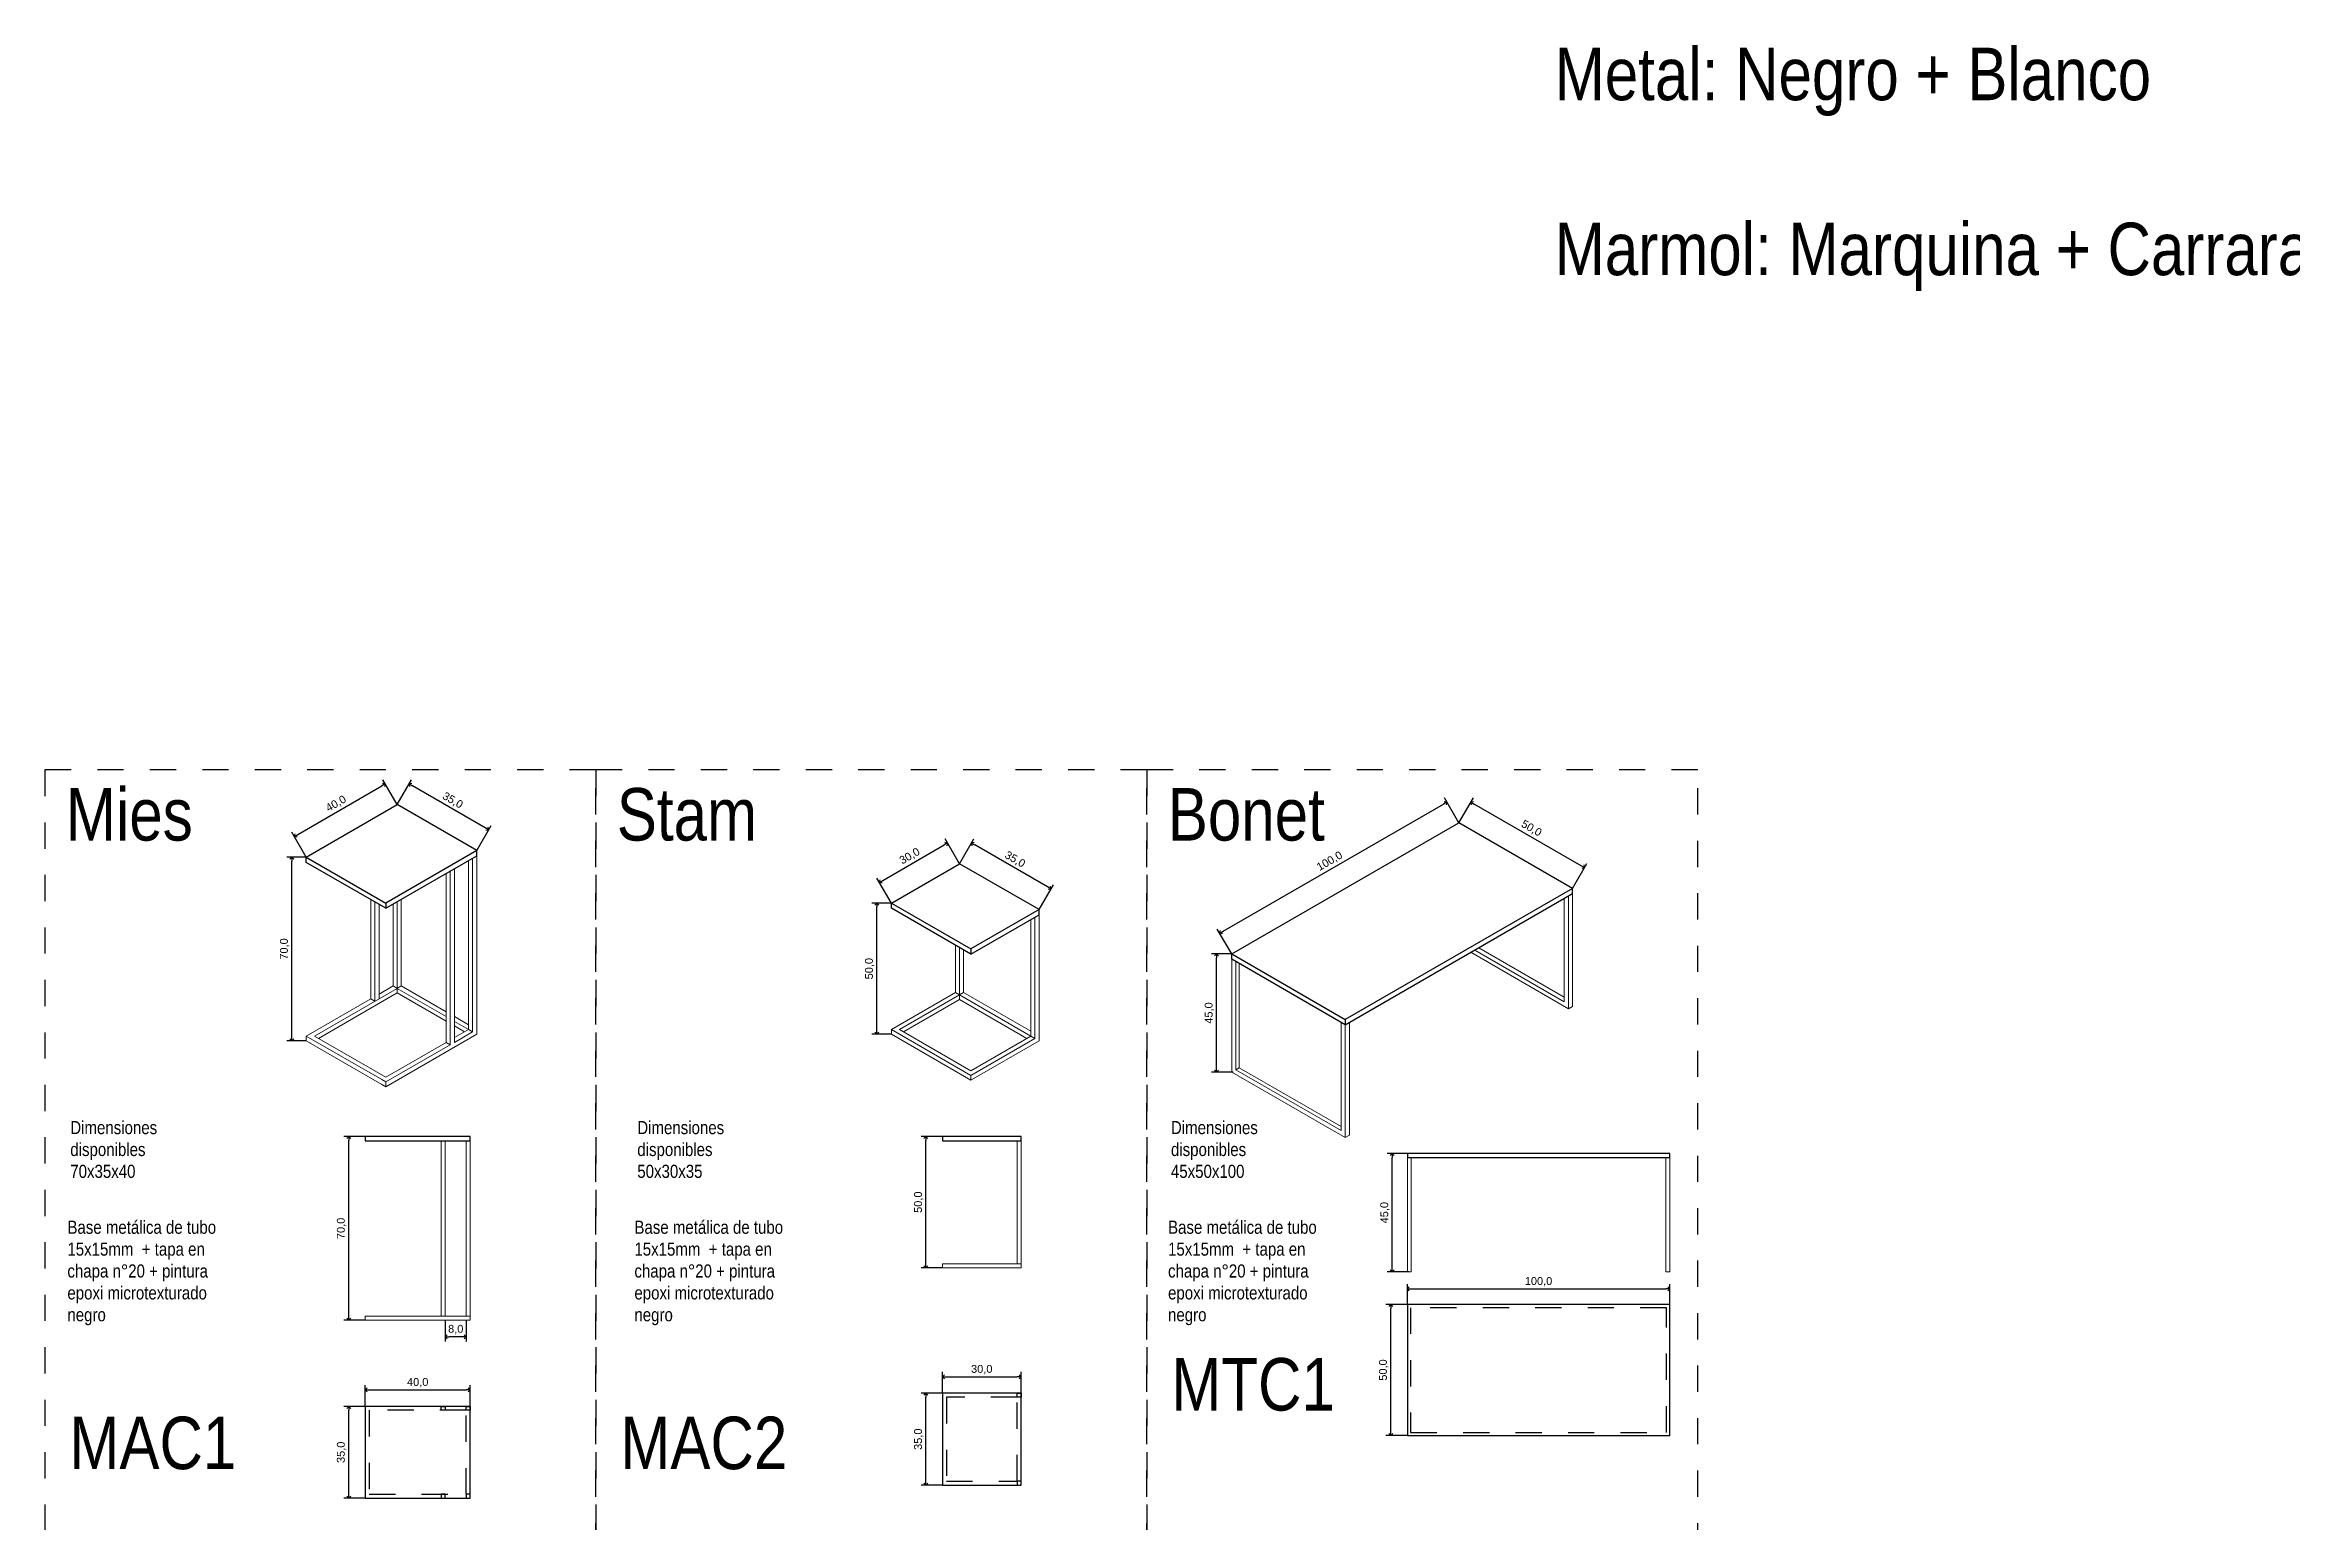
# Model space of a CAD drawing. Header units: millimetres. Extents: x 9178.3 to 9194.4, y -3701.7 to -3678.5.
# Drawn here: x 9178.31 to 9186.87, y -3684.16 to -3678.53 of the extents above; entities that cross this region are included whole.
import ezdxf

# ---------------------------------------------------------------- set-up
doc = ezdxf.new("R2010")
doc.units = ezdxf.units.MM
doc.header["$LTSCALE"] = 0.1
doc.linetypes.add('LÍNEAS_OCULTAS2', pattern=[4.7625, 3.175, -1.5875])
for name, color, linetype, lineweight in [('Carpinteria Perfil', 1, 'Continuous', 13), ('Carpinteris Madera', 72, 'Continuous', 9), ('TEXTO', 2, 'Continuous', 9), ('Vista 3', 67, 'Continuous', 15), ('Vista 6', 250, 'Continuous', 5)]:
    doc.layers.add(name, color=color, linetype=linetype, lineweight=lineweight)
for name, color, linetype in [('cotas', 251, 'Continuous'), ('Muros_corte', 4, 'Continuous'), ('Proyecciones', 40, 'LÍNEAS_OCULTAS2')]:
    doc.layers.add(name, color=color, linetype=linetype)
doc.styles.add('arial', font='arial.ttf')
doc.dimstyles.new('Copia(2) de 1.25', dxfattribs={"dimscale": 0.75, "dimtxt": 0.04, "dimasz": 0.02, "dimexe": 0.025, "dimexo": 0, "dimgap": 0.0125, "dimtad": 1, "dimdec": 1, "dimlfac": 100, "dimzin": 0, "dimtxsty": 'arial', "dimblk": 'OPEN90', "dimcen": 0.0125, "dimadec": 0, "dimazin": 0, "dimtm": 1e-09, "dimtfac": 1, "dimtdec": 1, "dimtofl": 0, "dimtmove": 0, "dimatfit": 3, "dimldrblk": 'DOT', "dimfxl": 1, "dimtolj": 1, "dimtzin": 0, "dimarcsym": 0})

# ---------------------------------------------------------------- blocks, each defined once
blk = doc.blocks.new('_Open90')
at = {"color": 0, "linetype": 'ByBlock', "lineweight": -2}
for p, q in [((0, 0), (-1, 0)), ((-0.5, 0.5), (0, 0)), ((0, 0), (-0.5, -0.5))]:
    blk.add_line(p, q, dxfattribs=at)
blk = doc.blocks.new('*D2467')
at = {"layer": 'cotas', "color": 0, "lineweight": -2, "ltscale": 0.01, "transparency": 16777216}
for p, q in [((9179.5327, -3683.721), (9179.5327, -3683.6395)), ((9179.5477, -3683.6583), (9179.9177, -3683.6583)), ((9179.9327, -3683.721), (9179.9327, -3683.6395))]:
    blk.add_line(p, q, dxfattribs=at)
at = {"layer": 'Defpoints', "color": 0, "ltscale": 0.01, "transparency": 16777216}
for p in [(9179.9327, -3683.6583), (9179.5327, -3683.721), (9179.9327, -3683.721)]:
    blk.add_point(p, dxfattribs=at)
at = {"layer": 'cotas', "color": 0, "lineweight": -2, "ltscale": 0.01, "transparency": 16777216, "xscale": 0.015, "yscale": 0.015, "zscale": 0.015, "rotation": 180}
blk.add_blockref('_Open90', (9179.5327, -3683.6583), dxfattribs=at)
at = {"layer": 'cotas', "color": 0, "lineweight": -2, "ltscale": 0.01, "transparency": 16777216, "xscale": 0.015, "yscale": 0.015, "zscale": 0.015}
blk.add_blockref('_Open90', (9179.9327, -3683.6583), dxfattribs=at)
at = {"layer": 'cotas', "color": 0, "ltscale": 0.01, "transparency": 16777216, "insert": (9179.7327, -3683.6308), "char_height": 0.03, "attachment_point": 5, "style": 'arial'}
blk.add_mtext('\\A1;40,0', dxfattribs=at)
blk = doc.blocks.new('_DOT')
at = {"color": 0, "linetype": 'ByBlock'}
blk.add_line((-0.5, 0), (-1, 0), dxfattribs=at)
at = {"color": 0, "linetype": 'ByBlock', "const_width": 0.5}
blk.add_lwpolyline([(-0.25, 0, 1), (0.25, 0, 1)], format="xyb", close=True, dxfattribs=at)
blk = doc.blocks.new('*D2468')
at = {"layer": 'cotas', "color": 0, "lineweight": -2, "ltscale": 0.01, "transparency": 16777216}
for p, q in [((9179.5327, -3683.721), (9179.4512, -3683.721)), ((9179.4699, -3684.056), (9179.4699, -3683.736)), ((9179.5327, -3684.071), (9179.4512, -3684.071))]:
    blk.add_line(p, q, dxfattribs=at)
at = {"layer": 'Defpoints', "color": 0, "ltscale": 0.01, "transparency": 16777216}
for p in [(9179.4699, -3683.721), (9179.5327, -3683.721), (9179.5327, -3684.071)]:
    blk.add_point(p, dxfattribs=at)
at = {"layer": 'cotas', "color": 0, "lineweight": -2, "ltscale": 0.01, "transparency": 16777216, "xscale": 0.015, "yscale": 0.015, "zscale": 0.015}
for p, rotation in [((9179.4699, -3683.721), 90), ((9179.4699, -3684.071), 270)]:
    blk.add_blockref('_Open90', p, dxfattribs=dict(at, rotation=rotation))
at = {"layer": 'cotas', "color": 0, "ltscale": 0.01, "transparency": 16777216, "insert": (9179.4425, -3683.896), "char_height": 0.03, "attachment_point": 5, "rotation": 90, "style": 'arial'}
blk.add_mtext('\\A1;35,0', dxfattribs=at)
blk = doc.blocks.new('*D2469')
at = {"layer": 'cotas', "color": 0, "lineweight": -2, "ltscale": 0.01, "transparency": 16777216}
for p, q in [((9179.5327, -3682.6927), (9179.4512, -3682.6927)), ((9179.4699, -3683.3777), (9179.4699, -3682.7077)), ((9179.5327, -3683.3927), (9179.4512, -3683.3927))]:
    blk.add_line(p, q, dxfattribs=at)
at = {"layer": 'Defpoints', "color": 0, "ltscale": 0.01, "transparency": 16777216}
for p in [(9179.4699, -3682.6927), (9179.5327, -3682.6927), (9179.5327, -3683.3927)]:
    blk.add_point(p, dxfattribs=at)
at = {"layer": 'cotas', "color": 0, "lineweight": -2, "ltscale": 0.01, "transparency": 16777216, "xscale": 0.015, "yscale": 0.015, "zscale": 0.015}
for p, rotation in [((9179.4699, -3682.6927), 90), ((9179.4699, -3683.3927), 270)]:
    blk.add_blockref('_Open90', p, dxfattribs=dict(at, rotation=rotation))
at = {"layer": 'cotas', "color": 0, "ltscale": 0.01, "transparency": 16777216, "insert": (9179.4425, -3683.0427), "char_height": 0.03, "attachment_point": 5, "rotation": 90, "style": 'arial'}
blk.add_mtext('\\A1;70,0', dxfattribs=at)
blk = doc.blocks.new('*D2470')
at = {"layer": 'cotas', "color": 0, "lineweight": -2, "ltscale": 0.01, "transparency": 16777216}
for p, q in [((9179.8377, -3683.3927), (9179.8377, -3683.4742)), ((9179.9177, -3683.3927), (9179.9177, -3683.4742)), ((9179.9027, -3683.4555), (9179.8527, -3683.4555))]:
    blk.add_line(p, q, dxfattribs=at)
at = {"layer": 'Defpoints', "color": 0, "ltscale": 0.01, "transparency": 16777216}
for p in [(9179.8377, -3683.3927), (9179.9177, -3683.3927), (9179.8377, -3683.4555)]:
    blk.add_point(p, dxfattribs=at)
at = {"layer": 'cotas', "color": 0, "lineweight": -2, "ltscale": 0.01, "transparency": 16777216, "xscale": 0.015, "yscale": 0.015, "zscale": 0.015, "rotation": 180}
blk.add_blockref('_Open90', (9179.8377, -3683.4555), dxfattribs=at)
at = {"layer": 'cotas', "color": 0, "lineweight": -2, "ltscale": 0.01, "transparency": 16777216, "xscale": 0.015, "yscale": 0.015, "zscale": 0.015}
blk.add_blockref('_Open90', (9179.9177, -3683.4555), dxfattribs=at)
at = {"layer": 'cotas', "color": 0, "ltscale": 0.01, "transparency": 16777216, "insert": (9179.8777, -3683.4281), "char_height": 0.03, "attachment_point": 5, "style": 'arial'}
blk.add_mtext('\\A1;8,0', dxfattribs=at)
blk = doc.blocks.new('*D2471')
at = {"layer": 'cotas', "color": 0, "lineweight": -2, "ltscale": 0.01, "transparency": 16777216}
for p, q in [((9179.3082, -3681.6278), (9179.2343, -3681.6278)), ((9179.253, -3682.3128), (9179.253, -3681.6428)), ((9179.3082, -3682.3278), (9179.2343, -3682.3278))]:
    blk.add_line(p, q, dxfattribs=at)
at = {"layer": 'Defpoints', "color": 0, "ltscale": 0.01, "transparency": 16777216}
for p in [(9179.253, -3681.6278), (9179.3082, -3681.6278), (9179.3082, -3682.3278)]:
    blk.add_point(p, dxfattribs=at)
at = {"layer": 'cotas', "color": 0, "lineweight": -2, "ltscale": 0.01, "transparency": 16777216, "xscale": 0.015, "yscale": 0.015, "zscale": 0.015}
for p, rotation in [((9179.253, -3681.6278), 90), ((9179.253, -3682.3278), 270)]:
    blk.add_blockref('_Open90', p, dxfattribs=dict(at, rotation=rotation))
at = {"layer": 'cotas', "color": 0, "ltscale": 0.01, "transparency": 16777216, "insert": (9179.2256, -3681.9778), "char_height": 0.03, "attachment_point": 5, "rotation": 90, "style": 'arial'}
blk.add_mtext('\\A1;70,0', dxfattribs=at)
blk = doc.blocks.new('*D2472')
at = {"layer": 'cotas', "color": 0, "lineweight": -2, "ltscale": 0.01, "transparency": 16777216}
for p, q in [((9181.7327, -3683.671), (9181.7327, -3683.5895)), ((9181.7477, -3683.6083), (9182.0177, -3683.6083)), ((9182.0327, -3683.671), (9182.0327, -3683.5895))]:
    blk.add_line(p, q, dxfattribs=at)
at = {"layer": 'Defpoints', "color": 0, "ltscale": 0.01, "transparency": 16777216}
for p in [(9182.0327, -3683.6083), (9181.7327, -3683.671), (9182.0327, -3683.671)]:
    blk.add_point(p, dxfattribs=at)
at = {"layer": 'cotas', "color": 0, "lineweight": -2, "ltscale": 0.01, "transparency": 16777216, "xscale": 0.015, "yscale": 0.015, "zscale": 0.015, "rotation": 180}
blk.add_blockref('_Open90', (9181.7327, -3683.6083), dxfattribs=at)
at = {"layer": 'cotas', "color": 0, "lineweight": -2, "ltscale": 0.01, "transparency": 16777216, "xscale": 0.015, "yscale": 0.015, "zscale": 0.015}
blk.add_blockref('_Open90', (9182.0327, -3683.6083), dxfattribs=at)
at = {"layer": 'cotas', "color": 0, "ltscale": 0.01, "transparency": 16777216, "insert": (9181.8827, -3683.5808), "char_height": 0.03, "attachment_point": 5, "style": 'arial'}
blk.add_mtext('\\A1;30,0', dxfattribs=at)
blk = doc.blocks.new('*D2473')
at = {"layer": 'cotas', "color": 0, "lineweight": -2, "ltscale": 0.01, "transparency": 16777216}
for p, q in [((9181.7327, -3683.671), (9181.6512, -3683.671)), ((9181.6699, -3684.006), (9181.6699, -3683.686)), ((9181.7327, -3684.021), (9181.6512, -3684.021))]:
    blk.add_line(p, q, dxfattribs=at)
at = {"layer": 'Defpoints', "color": 0, "ltscale": 0.01, "transparency": 16777216}
for p in [(9181.6699, -3683.671), (9181.7327, -3683.671), (9181.7327, -3684.021)]:
    blk.add_point(p, dxfattribs=at)
at = {"layer": 'cotas', "color": 0, "lineweight": -2, "ltscale": 0.01, "transparency": 16777216, "xscale": 0.015, "yscale": 0.015, "zscale": 0.015}
for p, rotation in [((9181.6699, -3683.671), 90), ((9181.6699, -3684.021), 270)]:
    blk.add_blockref('_Open90', p, dxfattribs=dict(at, rotation=rotation))
at = {"layer": 'cotas', "color": 0, "ltscale": 0.01, "transparency": 16777216, "insert": (9181.6425, -3683.846), "char_height": 0.03, "attachment_point": 5, "rotation": 90, "style": 'arial'}
blk.add_mtext('\\A1;35,0', dxfattribs=at)
blk = doc.blocks.new('*D2474')
at = {"layer": 'cotas', "color": 0, "lineweight": -2, "ltscale": 0.01, "transparency": 16777216}
for p, q in [((9181.7327, -3682.6927), (9181.6512, -3682.6927)), ((9181.6699, -3683.1777), (9181.6699, -3682.7077)), ((9181.7327, -3683.1927), (9181.6512, -3683.1927))]:
    blk.add_line(p, q, dxfattribs=at)
at = {"layer": 'Defpoints', "color": 0, "ltscale": 0.01, "transparency": 16777216}
for p in [(9181.6699, -3682.6927), (9181.7327, -3682.6927), (9181.7327, -3683.1927)]:
    blk.add_point(p, dxfattribs=at)
at = {"layer": 'cotas', "color": 0, "lineweight": -2, "ltscale": 0.01, "transparency": 16777216, "xscale": 0.015, "yscale": 0.015, "zscale": 0.015}
for p, rotation in [((9181.6699, -3682.6927), 90), ((9181.6699, -3683.1927), 270)]:
    blk.add_blockref('_Open90', p, dxfattribs=dict(at, rotation=rotation))
at = {"layer": 'cotas', "color": 0, "ltscale": 0.01, "transparency": 16777216, "insert": (9181.6425, -3682.9427), "char_height": 0.03, "attachment_point": 5, "rotation": 90, "style": 'arial'}
blk.add_mtext('\\A1;50,0', dxfattribs=at)
blk = doc.blocks.new('*D2475')
at = {"layer": 'cotas', "color": 0, "lineweight": -2, "ltscale": 0.01, "transparency": 16777216}
for p, q in [((9181.5381, -3681.8028), (9181.4642, -3681.8028)), ((9181.4829, -3682.2878), (9181.4829, -3681.8178)), ((9181.5381, -3682.3028), (9181.4642, -3682.3028))]:
    blk.add_line(p, q, dxfattribs=at)
at = {"layer": 'Defpoints', "color": 0, "ltscale": 0.01, "transparency": 16777216}
for p in [(9181.4829, -3681.8028), (9181.5381, -3681.8028), (9181.5381, -3682.3028)]:
    blk.add_point(p, dxfattribs=at)
at = {"layer": 'cotas', "color": 0, "lineweight": -2, "ltscale": 0.01, "transparency": 16777216, "xscale": 0.015, "yscale": 0.015, "zscale": 0.015}
for p, rotation in [((9181.4829, -3681.8028), 90), ((9181.4829, -3682.3028), 270)]:
    blk.add_blockref('_Open90', p, dxfattribs=dict(at, rotation=rotation))
at = {"layer": 'cotas', "color": 0, "ltscale": 0.01, "transparency": 16777216, "insert": (9181.4555, -3682.0528), "char_height": 0.03, "attachment_point": 5, "rotation": 90, "style": 'arial'}
blk.add_mtext('\\A1;50,0', dxfattribs=at)
blk = doc.blocks.new('*D2478')
at = {"layer": 'cotas', "color": 0, "lineweight": -2, "ltscale": 0.01, "transparency": 16777216}
for p, q in [((9179.2756, -3681.5414), (9179.596, -3681.3564)), ((9179.6546, -3681.4278), (9179.5997, -3681.3327)), ((9179.3082, -3681.6278), (9179.2532, -3681.5327))]:
    blk.add_line(p, q, dxfattribs=at)
at = {"layer": 'Defpoints', "color": 0, "ltscale": 0.01, "transparency": 16777216}
for p in [(9179.609, -3681.3489), (9179.6546, -3681.4278), (9179.3082, -3681.6278)]:
    blk.add_point(p, dxfattribs=at)
at = {"layer": 'cotas', "color": 0, "lineweight": -2, "ltscale": 0.01, "transparency": 16777216, "xscale": 0.015, "yscale": 0.015, "zscale": 0.015}
for p, rotation in [((9179.609, -3681.3489), 30.00000000047556), ((9179.2626, -3681.5489), 210.0000000004756)]:
    blk.add_blockref('_Open90', p, dxfattribs=dict(at, rotation=rotation))
at = {"layer": 'cotas', "color": 0, "ltscale": 0.01, "transparency": 16777216, "insert": (9179.4221, -3681.4252), "char_height": 0.03, "attachment_point": 5, "rotation": 30, "style": 'arial'}
blk.add_mtext('\\A1;40,0', dxfattribs=at)
blk = doc.blocks.new('*D2479')
at = {"layer": 'cotas', "color": 0, "lineweight": -2, "ltscale": 0.01, "transparency": 16777216}
for p, q in [((9179.6546, -3681.4278), (9179.7095, -3681.3327)), ((9179.9902, -3681.5164), (9179.7131, -3681.3564)), ((9179.9577, -3681.6028), (9180.0126, -3681.5077))]:
    blk.add_line(p, q, dxfattribs=at)
at = {"layer": 'Defpoints', "color": 0, "ltscale": 0.01, "transparency": 16777216}
for p in [(9179.7001, -3681.3489), (9179.6546, -3681.4278), (9179.9577, -3681.6028)]:
    blk.add_point(p, dxfattribs=at)
at = {"layer": 'cotas', "color": 0, "lineweight": -2, "ltscale": 0.01, "transparency": 16777216, "xscale": 0.015, "yscale": 0.015, "zscale": 0.015}
for p, rotation in [((9179.7001, -3681.3489), 149.9999999994767), ((9180.0032, -3681.5239), 329.9999999994767)]:
    blk.add_blockref('_Open90', p, dxfattribs=dict(at, rotation=rotation))
at = {"layer": 'cotas', "color": 0, "ltscale": 0.01, "transparency": 16777216, "insert": (9179.8654, -3681.4127), "char_height": 0.03, "attachment_point": 5, "rotation": 330, "style": 'arial'}
blk.add_mtext('\\A1;35,0', dxfattribs=at)
blk = doc.blocks.new('*D2480')
at = {"layer": 'cotas', "color": 0, "lineweight": -2, "ltscale": 0.01, "transparency": 16777216}
for p, q in [((9181.7979, -3681.6528), (9181.743, -3681.5577)), ((9181.5055, -3681.7164), (9181.7393, -3681.5814)), ((9181.5381, -3681.8028), (9181.4831, -3681.7077))]:
    blk.add_line(p, q, dxfattribs=at)
at = {"layer": 'Defpoints', "color": 0, "ltscale": 0.01, "transparency": 16777216}
for p in [(9181.7523, -3681.5739), (9181.7979, -3681.6528), (9181.5381, -3681.8028)]:
    blk.add_point(p, dxfattribs=at)
at = {"layer": 'cotas', "color": 0, "lineweight": -2, "ltscale": 0.01, "transparency": 16777216, "xscale": 0.015, "yscale": 0.015, "zscale": 0.015}
for p, rotation in [((9181.7523, -3681.5739), 30.00000000047556), ((9181.4925, -3681.7239), 210.0000000004756)]:
    blk.add_blockref('_Open90', p, dxfattribs=dict(at, rotation=rotation))
at = {"layer": 'cotas', "color": 0, "ltscale": 0.01, "transparency": 16777216, "insert": (9181.6087, -3681.6252), "char_height": 0.03, "attachment_point": 5, "rotation": 30, "style": 'arial'}
blk.add_mtext('\\A1;30,0', dxfattribs=at)
blk = doc.blocks.new('*D2481')
at = {"layer": 'cotas', "color": 0, "lineweight": -2, "ltscale": 0.01, "transparency": 16777216}
for p, q in [((9181.7979, -3681.6528), (9181.8528, -3681.5577)), ((9182.1335, -3681.7414), (9181.8564, -3681.5814)), ((9182.101, -3681.8278), (9182.1559, -3681.7327))]:
    blk.add_line(p, q, dxfattribs=at)
at = {"layer": 'Defpoints', "color": 0, "ltscale": 0.01, "transparency": 16777216}
for p in [(9181.8434, -3681.5739), (9181.7979, -3681.6528), (9182.101, -3681.8278)]:
    blk.add_point(p, dxfattribs=at)
at = {"layer": 'cotas', "color": 0, "lineweight": -2, "ltscale": 0.01, "transparency": 16777216, "xscale": 0.015, "yscale": 0.015, "zscale": 0.015}
for p, rotation in [((9181.8434, -3681.5739), 149.9999999994767), ((9182.1465, -3681.7489), 329.9999999994767)]:
    blk.add_blockref('_Open90', p, dxfattribs=dict(at, rotation=rotation))
at = {"layer": 'cotas', "color": 0, "ltscale": 0.01, "transparency": 16777216, "insert": (9182.0087, -3681.6377), "char_height": 0.03, "attachment_point": 5, "rotation": 330, "style": 'arial'}
blk.add_mtext('\\A1;35,0', dxfattribs=at)
blk = doc.blocks.new('*D2490')
at = {"layer": 'cotas', "color": 0, "lineweight": -2, "ltscale": 0.01, "transparency": 16777216}
for p, q in [((9183.5049, -3682.7577), (9183.4284, -3682.7577)), ((9183.4471, -3683.1927), (9183.4471, -3682.7727)), ((9183.5099, -3683.2077), (9183.4284, -3683.2077))]:
    blk.add_line(p, q, dxfattribs=at)
at = {"layer": 'Defpoints', "color": 0, "ltscale": 0.01, "transparency": 16777216}
for p in [(9183.4471, -3682.7577), (9183.5049, -3682.7577), (9183.5099, -3683.2077)]:
    blk.add_point(p, dxfattribs=at)
at = {"layer": 'cotas', "color": 0, "lineweight": -2, "ltscale": 0.01, "transparency": 16777216, "xscale": 0.015, "yscale": 0.015, "zscale": 0.015}
for p, rotation in [((9183.4471, -3682.7577), 90), ((9183.4471, -3683.2077), 270)]:
    blk.add_blockref('_Open90', p, dxfattribs=dict(at, rotation=rotation))
at = {"layer": 'cotas', "color": 0, "ltscale": 0.01, "transparency": 16777216, "insert": (9183.4197, -3682.9827), "char_height": 0.03, "attachment_point": 5, "rotation": 90, "style": 'arial'}
blk.add_mtext('\\A1;45,0', dxfattribs=at)
blk = doc.blocks.new('*D2491')
at = {"layer": 'cotas', "color": 0, "lineweight": -2, "ltscale": 0.01, "transparency": 16777216}
for p, q in [((9183.5049, -3683.3324), (9183.5049, -3683.2546)), ((9183.5199, -3683.2734), (9184.4899, -3683.2734)), ((9184.5049, -3683.3324), (9184.5049, -3683.2546))]:
    blk.add_line(p, q, dxfattribs=at)
at = {"layer": 'Defpoints', "color": 0, "ltscale": 0.01, "transparency": 16777216}
for p in [(9184.5049, -3683.2734), (9183.5049, -3683.3324), (9184.5049, -3683.3324)]:
    blk.add_point(p, dxfattribs=at)
at = {"layer": 'cotas', "color": 0, "lineweight": -2, "ltscale": 0.01, "transparency": 16777216, "xscale": 0.015, "yscale": 0.015, "zscale": 0.015, "rotation": 180}
blk.add_blockref('_Open90', (9183.5049, -3683.2734), dxfattribs=at)
at = {"layer": 'cotas', "color": 0, "lineweight": -2, "ltscale": 0.01, "transparency": 16777216, "xscale": 0.015, "yscale": 0.015, "zscale": 0.015}
blk.add_blockref('_Open90', (9184.5049, -3683.2734), dxfattribs=at)
at = {"layer": 'cotas', "color": 0, "ltscale": 0.01, "transparency": 16777216, "insert": (9184.0049, -3683.246), "char_height": 0.03, "attachment_point": 5, "style": 'arial'}
blk.add_mtext('\\A1;100,0', dxfattribs=at)
blk = doc.blocks.new('*D2492')
at = {"layer": 'cotas', "color": 0, "lineweight": -2, "ltscale": 0.01, "transparency": 16777216}
for p, q in [((9183.5049, -3683.3324), (9183.4234, -3683.3324)), ((9183.4421, -3683.8174), (9183.4421, -3683.3474)), ((9183.5049, -3683.8324), (9183.4234, -3683.8324))]:
    blk.add_line(p, q, dxfattribs=at)
at = {"layer": 'Defpoints', "color": 0, "ltscale": 0.01, "transparency": 16777216}
for p in [(9183.4421, -3683.3324), (9183.5049, -3683.3324), (9183.5049, -3683.8324)]:
    blk.add_point(p, dxfattribs=at)
at = {"layer": 'cotas', "color": 0, "lineweight": -2, "ltscale": 0.01, "transparency": 16777216, "xscale": 0.015, "yscale": 0.015, "zscale": 0.015}
for p, rotation in [((9183.4421, -3683.3324), 90), ((9183.4421, -3683.8324), 270)]:
    blk.add_blockref('_Open90', p, dxfattribs=dict(at, rotation=rotation))
at = {"layer": 'cotas', "color": 0, "ltscale": 0.01, "transparency": 16777216, "insert": (9183.4147, -3683.5824), "char_height": 0.03, "attachment_point": 5, "rotation": 90, "style": 'arial'}
blk.add_mtext('\\A1;50,0', dxfattribs=at)
blk = doc.blocks.new('*D2493')
at = {"layer": 'cotas', "color": 0, "lineweight": -2, "ltscale": 0.01, "transparency": 16777216}
for p, q in [((9182.8354, -3681.9968), (9182.7589, -3681.9968)), ((9182.7777, -3682.4318), (9182.7777, -3682.0118)), ((9182.8404, -3682.4468), (9182.7589, -3682.4468))]:
    blk.add_line(p, q, dxfattribs=at)
at = {"layer": 'Defpoints', "color": 0, "ltscale": 0.01, "transparency": 16777216}
for p in [(9182.7777, -3681.9968), (9182.8354, -3681.9968), (9182.8404, -3682.4468)]:
    blk.add_point(p, dxfattribs=at)
at = {"layer": 'cotas', "color": 0, "lineweight": -2, "ltscale": 0.01, "transparency": 16777216, "xscale": 0.015, "yscale": 0.015, "zscale": 0.015}
for p, rotation in [((9182.7777, -3681.9968), 90), ((9182.7777, -3682.4468), 270)]:
    blk.add_blockref('_Open90', p, dxfattribs=dict(at, rotation=rotation))
at = {"layer": 'cotas', "color": 0, "ltscale": 0.01, "transparency": 16777216, "insert": (9182.7503, -3682.2218), "char_height": 0.03, "attachment_point": 5, "rotation": 90, "style": 'arial'}
blk.add_mtext('\\A1;45,0', dxfattribs=at)
blk = doc.blocks.new('*D2494')
at = {"layer": 'cotas', "color": 0, "lineweight": -2, "ltscale": 0.01, "transparency": 16777216}
for p, q in [((9182.8029, -3681.9104), (9183.6429, -3681.4254)), ((9183.7015, -3681.4968), (9183.6465, -3681.4017)), ((9182.8354, -3681.9968), (9182.7805, -3681.9017))]:
    blk.add_line(p, q, dxfattribs=at)
at = {"layer": 'Defpoints', "color": 0, "ltscale": 0.01, "transparency": 16777216}
for p in [(9183.6559, -3681.4179), (9183.7015, -3681.4968), (9182.8354, -3681.9968)]:
    blk.add_point(p, dxfattribs=at)
at = {"layer": 'cotas', "color": 0, "lineweight": -2, "ltscale": 0.01, "transparency": 16777216, "xscale": 0.015, "yscale": 0.015, "zscale": 0.015}
for p, rotation in [((9183.6559, -3681.4179), 30.00000000047555), ((9182.7899, -3681.9179), 210.0000000004756)]:
    blk.add_blockref('_Open90', p, dxfattribs=dict(at, rotation=rotation))
at = {"layer": 'cotas', "color": 0, "ltscale": 0.01, "transparency": 16777216, "insert": (9183.2092, -3681.6442), "char_height": 0.03, "attachment_point": 5, "rotation": 30, "style": 'arial'}
blk.add_mtext('\\A1;100,0', dxfattribs=at)
blk = doc.blocks.new('*D2495')
at = {"layer": 'cotas', "color": 0, "lineweight": -2, "ltscale": 0.01, "transparency": 16777216}
for p, q in [((9183.7015, -3681.4968), (9183.7564, -3681.4017)), ((9184.167, -3681.6604), (9183.76, -3681.4254)), ((9184.1345, -3681.7468), (9184.1894, -3681.6517))]:
    blk.add_line(p, q, dxfattribs=at)
at = {"layer": 'Defpoints', "color": 0, "ltscale": 0.01, "transparency": 16777216}
for p in [(9183.747, -3681.4179), (9183.7015, -3681.4968), (9184.1345, -3681.7468)]:
    blk.add_point(p, dxfattribs=at)
at = {"layer": 'cotas', "color": 0, "lineweight": -2, "ltscale": 0.01, "transparency": 16777216, "xscale": 0.015, "yscale": 0.015, "zscale": 0.015}
for p, rotation in [((9183.747, -3681.4179), 149.9999999994767), ((9184.18, -3681.6679), 329.9999999994767)]:
    blk.add_blockref('_Open90', p, dxfattribs=dict(at, rotation=rotation))
at = {"layer": 'cotas', "color": 0, "ltscale": 0.01, "transparency": 16777216, "insert": (9183.9772, -3681.5192), "char_height": 0.03, "attachment_point": 5, "rotation": 330, "style": 'arial'}
blk.add_mtext('\\A1;50,0', dxfattribs=at)

msp = doc.modelspace()

# ---------------------------------------------------------------- linework, layer by layer
at = {"layer": 'Carpinteria Perfil', "ltscale": 0.1}
for points in [[(9184.4899, -3683.2077), (9184.5049, -3683.2077), (9184.5049, -3682.7727), (9183.5049, -3682.7727), (9183.5049, -3683.2077), (9183.5199, -3683.2077)], [(9183.5199, -3682.7727), (9183.5199, -3683.2077)], [(9184.4899, -3683.2077), (9184.4899, -3682.7727), (9183.5199, -3682.7727)]]:
    msp.add_lwpolyline(points, dxfattribs=at)
at = {"layer": 'Carpinteris Madera', "ltscale": 0.1}
for p, q in [((9179.8227, -3682.7087), (9179.8227, -3683.3777)), ((9179.8377, -3682.7087), (9179.8377, -3683.3777)), ((9179.9177, -3682.7087), (9179.9177, -3683.3777)), ((9179.9327, -3682.7087), (9179.9327, -3683.3777)), ((9182.0177, -3682.7087), (9182.0177, -3683.1777)), ((9182.0327, -3682.7087), (9182.0327, -3683.1777))]:
    msp.add_line(p, q, dxfattribs=at)
for points in [[(9181.7327, -3683.1927), (9182.0327, -3683.1927), (9182.0327, -3683.1777), (9181.7327, -3683.1777)], [(9179.5327, -3683.3927), (9179.9327, -3683.3927), (9179.9327, -3683.3777), (9179.5327, -3683.3777)]]:
    msp.add_lwpolyline(points, close=True, dxfattribs=at)
at = {"layer": 'Muros_corte', "ltscale": 0.1}
for points in [[(9179.3082, -3681.6278), (9179.6546, -3681.4278)], [(9179.9577, -3681.6028), (9179.6546, -3681.4278)], [(9182.8354, -3681.9968), (9183.7015, -3681.4968)], [(9184.1345, -3681.7468), (9183.7015, -3681.4968)], [(9179.3082, -3681.6478), (9179.3082, -3681.6278), (9179.6113, -3681.8028), (9179.6113, -3681.8228), (9179.3082, -3681.6478)], [(9179.6113, -3681.8228), (9179.9577, -3681.6228), (9179.9577, -3681.6028), (9179.6113, -3681.8028), (9179.6113, -3681.8228)], [(9181.5381, -3681.8028), (9181.7979, -3681.6528)], [(9182.101, -3681.8278), (9181.7979, -3681.6528)], [(9181.5381, -3681.8228), (9181.5381, -3681.8028), (9181.8412, -3681.9778), (9181.8412, -3681.9978), (9181.5381, -3681.8228)], [(9183.2684, -3682.2668), (9184.1345, -3681.7668), (9184.1345, -3681.7468), (9183.2684, -3682.2468), (9183.2684, -3682.2668)], [(9181.8412, -3681.9978), (9182.101, -3681.8478), (9182.101, -3681.8278), (9181.8412, -3681.9778), (9181.8412, -3681.9978)], [(9182.8354, -3682.0168), (9182.8354, -3681.9968), (9183.2684, -3682.2468), (9183.2684, -3682.2668), (9182.8354, -3682.0168)], [(9183.5049, -3682.7727), (9184.5049, -3682.7727), (9184.5049, -3682.7577), (9183.5049, -3682.7577), (9183.5049, -3682.7727), (9184.4999, -3682.7727)]]:
    msp.add_lwpolyline(points, dxfattribs=at)
for points in [[(9179.5327, -3682.7087), (9179.9327, -3682.7087), (9179.9327, -3682.6927), (9179.5327, -3682.6927)], [(9181.7327, -3682.7087), (9182.0327, -3682.7087), (9182.0327, -3682.6927), (9181.7327, -3682.6927)], [(9183.5049, -3683.3324), (9183.5049, -3683.8324), (9184.5049, -3683.8324), (9184.5049, -3683.3324)], [(9181.7327, -3683.671), (9181.7327, -3684.021), (9182.0327, -3684.021), (9182.0327, -3683.671)], [(9179.5327, -3683.721), (9179.5327, -3684.071), (9179.9327, -3684.071), (9179.9327, -3683.721)]]:
    msp.add_lwpolyline(points, close=True, dxfattribs=at)
at = {"layer": 'Proyecciones', "color": 3, "ltscale": 0.1}
for points in [[(9178.3119, -3681.2955), (9178.3119, -3684.2655), (9180.4119, -3684.2655), (9180.4119, -3681.2955), (9178.3119, -3681.2955)], [(9180.4119, -3681.2955), (9180.4119, -3684.2655), (9182.5119, -3684.2655), (9182.5119, -3681.2955), (9180.4119, -3681.2955)], [(9182.5119, -3681.2955), (9182.5119, -3684.2655), (9184.6119, -3684.2655), (9184.6119, -3681.2955), (9182.5119, -3681.2955)]]:
    msp.add_lwpolyline(points, dxfattribs=at)
at = {"layer": 'Proyecciones', "color": 1, "ltscale": 0.1}
for points in [[(9183.5174, -3683.3449), (9183.5174, -3683.8199), (9184.4924, -3683.8199), (9184.4924, -3683.3449)], [(9181.7477, -3683.686), (9181.7477, -3684.006), (9182.0177, -3684.006), (9182.0177, -3683.686)], [(9179.5477, -3683.736), (9179.5477, -3684.056), (9179.9177, -3684.056), (9179.9177, -3683.736)]]:
    msp.add_lwpolyline(points, close=True, dxfattribs=at)
for points in [[(9182.0177, -3683.686), (9182.0177, -3683.671), (9182.0327, -3683.671), (9182.0327, -3683.686), (9182.0177, -3683.686)], [(9179.8227, -3683.736), (9179.8227, -3683.721), (9179.8377, -3683.721), (9179.8377, -3683.736), (9179.8227, -3683.736)], [(9179.9177, -3683.736), (9179.9177, -3683.721), (9179.9327, -3683.721), (9179.9327, -3683.736), (9179.9177, -3683.736)], [(9182.0177, -3684.006), (9182.0177, -3684.021), (9182.0327, -3684.021), (9182.0327, -3684.006), (9182.0177, -3684.006)], [(9179.8227, -3684.056), (9179.8227, -3684.071), (9179.8377, -3684.071), (9179.8377, -3684.056), (9179.8227, -3684.056)], [(9179.9177, -3684.056), (9179.9177, -3684.071), (9179.9327, -3684.071), (9179.9327, -3684.056), (9179.9177, -3684.056)]]:
    msp.add_lwpolyline(points, dxfattribs=at)
at = {"layer": 'Vista 3', "ltscale": 0.1}
for points in [[(9179.3082, -3681.6297), (9179.3082, -3681.6478)], [(9179.6113, -3681.8228), (9179.3082, -3681.6478)], [(9179.5956, -3682.4938), (9179.6113, -3682.5028), (9179.9577, -3682.3028), (9179.9577, -3681.6047)], [(9179.8727, -3682.3338), (9179.942, -3682.2938), (9179.942, -3681.6319), (9179.6113, -3681.8228)], [(9179.8727, -3682.3157), (9179.9263, -3682.2847), (9179.9263, -3681.6409)], [(9179.8414, -3681.69), (9179.8414, -3682.3338)], [(9179.8571, -3681.6809), (9179.8571, -3682.3428)], [(9179.8727, -3681.6719), (9179.8727, -3682.3338)], [(9179.554, -3681.7897), (9179.554, -3682.1678)], [(9179.5696, -3681.7988), (9179.5696, -3682.1769)], [(9179.5853, -3681.8078), (9179.5853, -3682.1678)], [(9179.6113, -3681.8228), (9179.6113, -3681.8047)], [(9179.6389, -3681.8069), (9179.6389, -3682.1188)], [(9179.6546, -3681.7978), (9179.6546, -3682.1278)], [(9179.6702, -3681.7888), (9179.6702, -3682.1188)], [(9184.1195, -3682.2055), (9184.1345, -3682.1968), (9184.1345, -3681.7668), (9183.2684, -3682.2668), (9182.8354, -3682.0168), (9182.8354, -3682.4468)], [(9184.1188, -3682.2051), (9184.1188, -3681.7758), (9183.2841, -3682.2578)], [(9184.1031, -3682.1787), (9184.1031, -3681.7849)], [(9181.8412, -3682.4778), (9182.101, -3682.3278), (9182.101, -3681.8478), (9181.8412, -3681.9978), (9181.5381, -3681.8228)], [(9181.8412, -3682.4597), (9182.0853, -3682.3188), (9182.0853, -3681.8569)], [(9181.8412, -3682.4416), (9182.0696, -3682.3097), (9182.0696, -3681.8659)], [(9181.7822, -3681.9638), (9181.7822, -3682.1438)], [(9181.7979, -3681.9728), (9181.7979, -3682.1528)], [(9181.8135, -3681.9819), (9181.8135, -3682.1438)], [(9183.2528, -3682.2578), (9182.8511, -3682.0258), (9182.8511, -3682.4378), (9183.2528, -3682.6697)], [(9182.8641, -3682.0333), (9182.8641, -3682.4303), (9183.2528, -3682.6547)], [(9179.3395, -3682.3097), (9179.6546, -3682.1278)], [(9179.3545, -3682.3184), (9179.6546, -3682.1451)], [(9179.5853, -3682.1497), (9179.6389, -3682.1188)], [(9179.6389, -3682.1188), (9179.6546, -3682.1278)], [(9179.6702, -3682.1188), (9179.6546, -3682.1278), (9179.6546, -3682.1451)], [(9179.8414, -3682.2357), (9179.6546, -3682.1278)], [(9179.8414, -3682.253), (9179.6546, -3682.1451)], [(9179.8414, -3682.2176), (9179.6702, -3682.1188)], [(9181.5381, -3682.2847), (9181.7822, -3682.1438)], [(9181.5694, -3682.2847), (9181.7979, -3682.1528)], [(9181.7822, -3682.1438), (9181.7979, -3682.1528)], [(9181.8135, -3682.1438), (9181.7979, -3682.1528), (9181.7979, -3682.1701)], [(9182.0696, -3682.3097), (9181.7979, -3682.1528)], [(9182.0696, -3682.2916), (9181.8135, -3682.1438)], [(9179.3082, -3682.3097), (9179.554, -3682.1678)], [(9179.554, -3682.1678), (9179.5696, -3682.1769)], [(9179.9263, -3682.2666), (9179.8727, -3682.2357)], [(9181.5844, -3682.2934), (9181.7979, -3682.1701)], [(9182.0546, -3682.3184), (9181.7979, -3682.1701)], [(9179.3082, -3682.3097), (9179.3082, -3682.3278)], [(9179.3082, -3682.3097), (9179.5956, -3682.4757)], [(9179.3082, -3682.3278), (9179.5956, -3682.4938)], [(9179.3395, -3682.3097), (9179.6113, -3682.4666)], [(9179.9263, -3682.2847), (9179.8727, -3682.2538)], [(9179.9113, -3682.2934), (9179.8727, -3682.2711)], [(9179.9263, -3682.2847), (9179.942, -3682.2938)], [(9181.5381, -3682.2847), (9181.5381, -3682.3028)], [(9181.5381, -3682.2847), (9181.8412, -3682.4597)], [(9181.5381, -3682.3028), (9181.8412, -3682.4778)], [(9181.5694, -3682.2847), (9181.8412, -3682.4416)], [(9182.0696, -3682.3097), (9182.0853, -3682.3188)], [(9183.2528, -3682.2578), (9183.2528, -3682.6697)], [(9183.2684, -3682.2668), (9183.2684, -3682.6968)], [(9183.2841, -3682.2578), (9183.2841, -3682.6878)], [(9179.3232, -3682.3365), (9179.3238, -3682.3361)], [(9179.6113, -3682.4666), (9179.8414, -3682.3338)], [(9179.6113, -3682.4847), (9179.8571, -3682.3428)], [(9179.8414, -3682.3338), (9179.8571, -3682.3428)], [(9179.5956, -3682.4757), (9179.6113, -3682.4847)], [(9179.6113, -3682.4847), (9179.6113, -3682.5028)], [(9181.8412, -3682.4597), (9181.8412, -3682.4778)], [(9182.8354, -3682.4468), (9183.2684, -3682.6968), (9183.2841, -3682.6878)], [(9182.8511, -3682.4378), (9182.8641, -3682.4303)]]:
    msp.add_lwpolyline(points, dxfattribs=at)
at = {"layer": 'Vista 6', "ltscale": 0.1}
for points in [[(9184.1195, -3682.2055), (9183.7471, -3681.9905)], [(9184.1031, -3682.1787), (9183.7621, -3681.9818)], [(9184.1031, -3682.1614), (9183.7771, -3681.9731)], [(9183.5269, -3682.7727), (9184.4829, -3682.7727)]]:
    msp.add_lwpolyline(points, dxfattribs=at)

# ---------------------------------------------------------------- texts
at = {"layer": 'TEXTO', "attachment_point": 7}
for s, insert, char_height, width in [('{\\fArial Narrow|b0|i0|c0|p34;Metal: Negro + Blanco\\P\\PMarmol: Marquina + Carrara + Blanco turco + Travertino + Negro Brasil}', (9184.0666, -3679.4702), 0.2, 7.345253), ('{\\fArial Narrow|b0|i0|c0|p34;Mies}', (9178.3917, -3681.5674), 0.2, 0.063775), ('{\\fArial Narrow|b0|i0|c0|p34;Stam}', (9180.4917, -3681.5674), 0.2, 0.063775), ('{\\fArial Narrow|b0|i0|c0|p34;Bonet}', (9182.5917, -3681.5674), 0.2, 0.063775), ('{\\fArial Narrow|b0|i0|c0|p34;Dimensiones disponibles\\P70x35x40}', (9178.4086, -3682.8509), 0.05, 0.004714), ('{\\fArial Narrow|b0|i0|c0|p34;Dimensiones disponibles\\P50x30x35}', (9180.5698, -3682.8509), 0.05, 0.004714), ('{\\fArial Narrow|b0|i0|c0|p34;Dimensiones disponibles\\P45x50x100}', (9182.6038, -3682.8509), 0.05, 0.004714), ('{\\fArial Narrow|b0|i0|c0|p34;Base metálica de tubo 15x15mm  + tapa en chapa n°20 + pintura epoxi microtexturado negro }', (9178.3976, -3683.4117), 0.05, 0.615795), ('{\\fArial Narrow|b0|i0|c0|p34;Base metálica de tubo 15x15mm  + tapa en chapa n°20 + pintura epoxi microtexturado negro }', (9180.5588, -3683.4117), 0.05, 0.615795), ('{\\fArial Narrow|b0|i0|c0|p34;Base metálica de tubo 15x15mm  + tapa en chapa n°20 + pintura epoxi microtexturado negro }', (9182.5928, -3683.4117), 0.05, 0.615795), ('{\\fArial Narrow|b0|i0|c0|p34;MTC1}', (9182.605, -3683.7396), 0.2, 0.018858), ('{\\fArial Narrow|b0|i0|c0|p34;MAC1}', (9178.405, -3683.963), 0.2, 0.018858), ('{\\fArial Narrow|b0|i0|c0|p34;MAC2}', (9180.505, -3683.963), 0.2, 0.018858)]:
    msp.add_mtext(s, dxfattribs=dict(at, insert=insert, char_height=char_height, width=width))

# ---------------------------------------------------------------- dimensions: what is measured, and where the dimension line sits
at = {"layer": 'cotas', "ltscale": 0.01}
for base, p1, p2, angle, picture, middle in [((9179.609, -3681.3489), (9179.3082, -3681.6278), (9179.6546, -3681.4278), 30, '*D2478', (9179.4221, -3681.4252)), ((9179.7001, -3681.3489), (9179.9577, -3681.6028), (9179.6546, -3681.4278), 150, '*D2479', (9179.8654, -3681.4127)), ((9183.6559, -3681.4179), (9182.8354, -3681.9968), (9183.7015, -3681.4968), 30, '*D2494', (9183.2092, -3681.6442)), ((9183.747, -3681.4179), (9184.1345, -3681.7468), (9183.7015, -3681.4968), 150, '*D2495', (9183.9772, -3681.5192)), ((9181.7523, -3681.5739), (9181.5381, -3681.8028), (9181.7979, -3681.6528), 30, '*D2480', (9181.6087, -3681.6252)), ((9181.8434, -3681.5739), (9182.101, -3681.8278), (9181.7979, -3681.6528), 150, '*D2481', (9182.0087, -3681.6377)), ((9179.253, -3681.6278), (9179.3082, -3682.3278), (9179.3082, -3681.6278), 90, '*D2471', (9179.2256, -3681.9778)), ((9181.4829, -3681.8028), (9181.5381, -3682.3028), (9181.5381, -3681.8028), 90, '*D2475', (9181.4555, -3682.0528)), ((9182.7777, -3681.9968), (9182.8404, -3682.4468), (9182.8354, -3681.9968), 90, '*D2493', (9182.7503, -3682.2218)), ((9179.4699, -3682.6927), (9179.5327, -3683.3927), (9179.5327, -3682.6927), 90, '*D2469', (9179.4425, -3683.0427)), ((9181.6699, -3682.6927), (9181.7327, -3683.1927), (9181.7327, -3682.6927), 90, '*D2474', (9181.6425, -3682.9427)), ((9183.4471, -3682.7577), (9183.5099, -3683.2077), (9183.5049, -3682.7577), 90, '*D2490', (9183.4197, -3682.9827)), ((9183.4421, -3683.3324), (9183.5049, -3683.8324), (9183.5049, -3683.3324), 90, '*D2492', (9183.4147, -3683.5824)), ((9179.8377, -3683.4555), (9179.9177, -3683.3927), (9179.8377, -3683.3927), 180, '*D2470', (9179.8777, -3683.4281)), ((9181.6699, -3683.671), (9181.7327, -3684.021), (9181.7327, -3683.671), 90, '*D2473', (9181.6425, -3683.846)), ((9179.4699, -3683.721), (9179.5327, -3684.071), (9179.5327, -3683.721), 90, '*D2468', (9179.4425, -3683.896))]:
    dim = msp.add_linear_dim(base=base, p1=p1, p2=p2, angle=angle, dimstyle='Copia(2) de 1.25', dxfattribs=at)
    dim.commit()
    dim.dimension.update_dxf_attribs({"geometry": picture, "text_midpoint": middle})
for base, p1, p2, picture, middle in [((9184.5049, -3683.2734), (9183.5049, -3683.3324), (9184.5049, -3683.3324), '*D2491', (9184.0049, -3683.246)), ((9179.9327, -3683.6583), (9179.5327, -3683.721), (9179.9327, -3683.721), '*D2467', (9179.7327, -3683.6308)), ((9182.0327, -3683.6083), (9181.7327, -3683.671), (9182.0327, -3683.671), '*D2472', (9181.8827, -3683.5808))]:
    dim = msp.add_linear_dim(base=base, p1=p1, p2=p2, dimstyle='Copia(2) de 1.25', dxfattribs=at)
    dim.commit()
    dim.dimension.update_dxf_attribs({"geometry": picture, "text_midpoint": middle})

doc.saveas('drawing.dxf')
